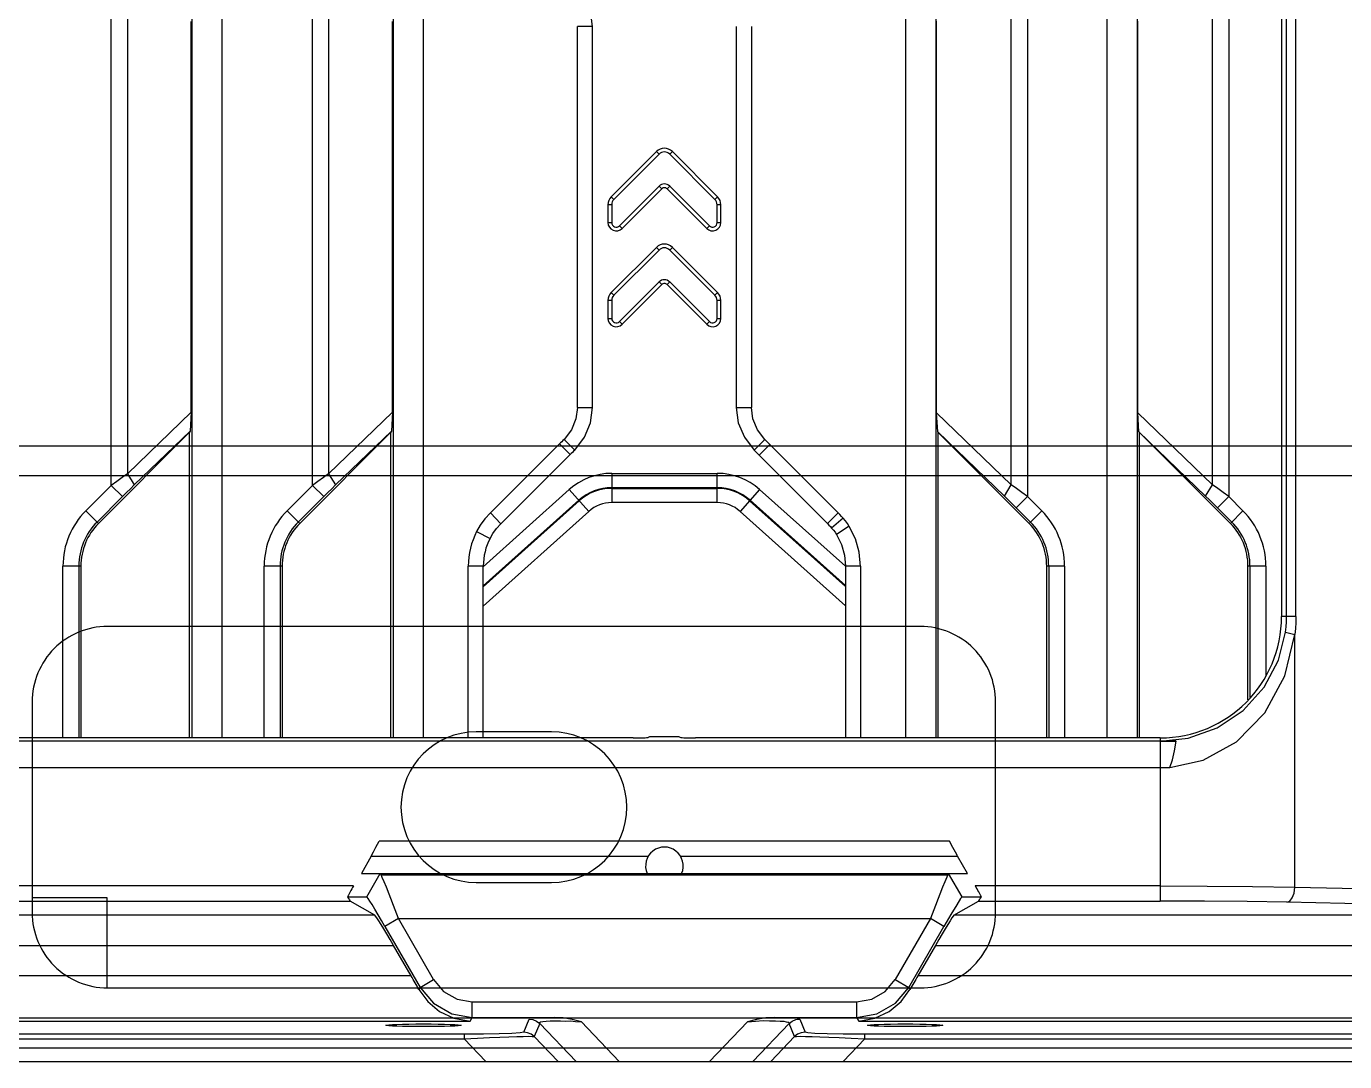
# Model space of a CAD drawing. Header units: millimetres. Extents: x -3132 to 28633, y 682 to 5849.
# Drawn here: x 24643.5 to 24731.1, y 2085.7 to 2154.5 of the extents above; entities that cross this region are included whole.
import ezdxf

# ---------------------------------------------------------------- set-up
doc = ezdxf.new("R2010")
doc.units = ezdxf.units.MM
doc.layers.add('02___PRT_ALL_AXES', color=7, linetype='Continuous')

# ---------------------------------------------------------------- blocks, each defined once
blk = doc.blocks.new('rtjg')
at = {"linetype": 'Continuous'}
for p, q in [((18334.988, 2008.896), (18334.988, 1785.309)), ((18348.358, 2008.896), (18348.358, 1785.309)), ((18332.995, 2007.989), (18332.995, 1785.309)), ((18346.365, 2007.989), (18346.365, 1785.309)), ((18380.42, 1785.309), (18380.42, 1985.657)), ((18406.337, 1793.376), (18406.337, 1985.727)), ((18382.417, 1983.66), (18382.417, 1785.309)), ((18393.79, 1785.309), (18393.79, 1972.287)), ((18395.787, 1970.29), (18395.787, 1785.309)), ((18405.72, 1793.376), (18405.72, 1965.125)), ((18405.389, 1958.627), (18405.389, 1793.376)), ((18388.503, 1838.488), (18388.503, 1801.344)), ((18401.873, 1838.488), (18401.873, 1801.344)), ((18327.642, 1802.082), (18327.642, 1837.75)), ((18341.012, 1802.082), (18341.012, 1837.75)), ((18387.434, 1802.117), (18387.434, 1837.715)), ((18400.804, 1802.117), (18400.804, 1837.715)), ((18328.711, 1836.977), (18328.711, 1802.855)), ((18342.081, 1836.977), (18342.081, 1802.855)), ((18382.473, 1806.908), (18382.473, 1832.924)), ((18395.843, 1806.908), (18395.843, 1832.924)), ((18332.952, 1806.95), (18332.952, 1832.882)), ((18346.322, 1806.95), (18346.322, 1832.882)), ((18359.612, 1832.567), (18358.612, 1832.567)), ((18358.612, 1807.263), (18358.612, 1832.567)), ((18359.612, 1807.264), (18359.612, 1832.568)), ((18369.164, 1832.568), (18369.164, 1807.264)), ((18370.164, 1832.569), (18370.163, 1807.265)), ((18363.859, 1824.254), (18360.859, 1821.254)), ((18364.035, 1824.077), (18363.859, 1824.254)), ((18364.919, 1824.254), (18364.742, 1824.077)), ((18367.919, 1821.254), (18364.919, 1824.254)), ((18361.035, 1821.077), (18364.035, 1824.077)), ((18364.742, 1824.077), (18367.742, 1821.077)), ((18364.035, 1821.956), (18361.401, 1819.322)), ((18361.578, 1819.145), (18364.212, 1821.779)), ((18364.212, 1821.779), (18364.035, 1821.956)), ((18364.742, 1821.956), (18364.566, 1821.779)), ((18364.566, 1821.779), (18367.2, 1819.145)), ((18367.377, 1819.322), (18364.742, 1821.956)), ((18360.889, 1820.724), (18360.639, 1820.724)), ((18360.639, 1820.724), (18360.639, 1819.534)), ((18360.859, 1821.254), (18361.035, 1821.077)), ((18360.889, 1820.724), (18360.889, 1819.534)), ((18367.742, 1821.077), (18367.919, 1821.254)), ((18368.139, 1820.724), (18367.889, 1820.724)), ((18367.889, 1819.534), (18367.889, 1820.724)), ((18368.139, 1819.534), (18368.139, 1820.724)), ((18360.639, 1819.534), (18360.889, 1819.534)), ((18361.401, 1819.322), (18361.578, 1819.145)), ((18367.2, 1819.145), (18367.377, 1819.322)), ((18367.889, 1819.534), (18368.139, 1819.534)), ((18363.859, 1817.89), (18360.859, 1814.89)), ((18361.035, 1814.713), (18364.035, 1817.713)), ((18364.035, 1817.713), (18363.859, 1817.89)), ((18364.919, 1817.89), (18364.742, 1817.713)), ((18364.742, 1817.713), (18367.742, 1814.713)), ((18367.919, 1814.89), (18364.919, 1817.89)), ((18364.035, 1815.592), (18361.401, 1812.958)), ((18361.578, 1812.781), (18364.212, 1815.415)), ((18364.212, 1815.415), (18364.035, 1815.592)), ((18364.742, 1815.592), (18364.566, 1815.415)), ((18364.566, 1815.415), (18367.2, 1812.781)), ((18367.377, 1812.958), (18364.742, 1815.592)), ((18360.859, 1814.89), (18361.035, 1814.713)), ((18367.742, 1814.713), (18367.919, 1814.89)), ((18360.889, 1814.36), (18360.639, 1814.36)), ((18360.639, 1814.36), (18360.639, 1813.17)), ((18360.889, 1814.36), (18360.889, 1813.17)), ((18368.139, 1814.36), (18367.889, 1814.36)), ((18367.889, 1813.17), (18367.889, 1814.36)), ((18368.139, 1813.17), (18368.139, 1814.36)), ((18360.639, 1813.17), (18360.889, 1813.17)), ((18361.401, 1812.958), (18361.578, 1812.781)), ((18367.2, 1812.781), (18367.377, 1812.958)), ((18367.889, 1813.17), (18368.139, 1813.17)), ((18332.952, 1806.95), (18328.711, 1802.855)), ((18332.952, 1806.95), (18332.884, 1805.693)), ((18346.322, 1806.95), (18342.081, 1802.855)), ((18346.322, 1806.95), (18346.254, 1805.693)), ((18358.612, 1807.263), (18359.612, 1807.263)), ((18369.163, 1807.265), (18370.163, 1807.265)), ((18387.434, 1802.117), (18382.473, 1806.908)), ((18382.542, 1805.644), (18382.473, 1806.908)), ((18400.804, 1802.117), (18395.843, 1806.908)), ((18395.912, 1805.644), (18395.843, 1806.908)), ((18326.795, 1799.554), (18332.849, 1805.609)), ((18329.174, 1802.11), (18332.884, 1805.693)), ((18332.884, 1805.693), (18332.849, 1805.609)), ((18332.849, 1785.309), (18332.849, 1805.609)), ((18340.165, 1799.554), (18346.219, 1805.609)), ((18342.544, 1802.11), (18346.254, 1805.693)), ((18346.254, 1805.693), (18346.219, 1805.609)), ((18346.219, 1785.309), (18346.219, 1805.609)), ((18357.722, 1805.132), (18358.43, 1804.426)), ((18371.059, 1805.125), (18370.351, 1804.419)), ((18382.542, 1805.63), (18382.559, 1805.63)), ((18382.545, 1805.647), (18386.972, 1801.372)), ((18382.559, 1805.63), (18382.559, 1785.309)), ((18382.559, 1805.616), (18388.613, 1799.554)), ((18395.912, 1805.63), (18395.929, 1805.63)), ((18395.915, 1805.647), (18400.342, 1801.372)), ((18395.929, 1805.63), (18395.929, 1785.309)), ((18395.929, 1805.616), (18401.983, 1799.554)), ((18357.418, 1804.831), (18352.825, 1800.25)), ((18353.526, 1799.537), (18358.124, 1804.123)), ((18358.124, 1804.123), (18357.418, 1804.831)), ((18371.385, 1804.801), (18370.678, 1804.094)), ((18370.678, 1804.094), (18375.232, 1799.54)), ((18375.928, 1800.258), (18371.385, 1804.801)), ((18328.711, 1802.855), (18329.174, 1802.11)), ((18342.081, 1802.855), (18342.544, 1802.11)), ((18360.888, 1802.878), (18367.897, 1802.878)), ((18360.888, 1802.878), (18360.888, 1800.936)), ((18367.897, 1800.936), (18367.897, 1802.878)), ((18327.642, 1802.082), (18325.955, 1800.394)), ((18328.387, 1801.337), (18327.642, 1802.082)), ((18341.012, 1802.082), (18339.325, 1800.394)), ((18341.757, 1801.337), (18341.012, 1802.082)), ((18358.069, 1801.799), (18352.359, 1796.675)), ((18359.366, 1800.354), (18358.069, 1801.799)), ((18367.897, 1801.929), (18360.888, 1801.929)), ((18360.888, 1801.885), (18367.897, 1801.885)), ((18370.711, 1801.803), (18369.416, 1800.356)), ((18376.419, 1796.706), (18370.711, 1801.803)), ((18386.972, 1801.372), (18387.434, 1802.117)), ((18400.342, 1801.372), (18400.804, 1802.117)), ((18328.387, 1801.337), (18326.7, 1799.649)), ((18341.757, 1801.337), (18340.07, 1799.649)), ((18358.703, 1801.093), (18352.359, 1795.401)), ((18352.359, 1795.341), (18358.732, 1801.06)), ((18367.897, 1800.936), (18360.888, 1800.936)), ((18370.049, 1801.063), (18376.419, 1795.365)), ((18376.419, 1795.424), (18370.078, 1801.096)), ((18388.503, 1801.344), (18387.758, 1800.599)), ((18387.758, 1800.599), (18388.708, 1799.649)), ((18389.453, 1800.394), (18388.503, 1801.344)), ((18401.873, 1801.344), (18401.128, 1800.599)), ((18401.128, 1800.599), (18402.078, 1799.649)), ((18402.823, 1800.394), (18401.873, 1801.344)), ((18325.955, 1800.394), (18326.795, 1799.554)), ((18339.325, 1800.394), (18340.165, 1799.554)), ((18352.359, 1794.067), (18359.366, 1800.354)), ((18352.825, 1800.25), (18353.526, 1799.537)), ((18369.416, 1800.356), (18376.419, 1794.092)), ((18375.928, 1800.258), (18375.232, 1799.54)), ((18376.265, 1799.894), (18375.499, 1799.251)), ((18388.613, 1799.554), (18389.453, 1800.394)), ((18401.983, 1799.554), (18402.823, 1800.394)), ((18351.914, 1799.016), (18352.806, 1798.563)), ((18376.665, 1799.363), (18375.821, 1798.826)), ((18325.623, 1796.726), (18324.435, 1796.726)), ((18324.435, 1785.309), (18324.435, 1796.726)), ((18325.489, 1796.726), (18325.489, 1785.309)), ((18325.623, 1796.726), (18325.623, 1785.309)), ((18338.993, 1796.726), (18337.805, 1796.726)), ((18337.805, 1785.309), (18337.805, 1796.726)), ((18338.859, 1796.726), (18338.859, 1785.309)), ((18338.993, 1796.726), (18338.993, 1785.309)), ((18352.359, 1796.726), (18351.359, 1796.726)), ((18351.359, 1785.309), (18351.359, 1796.726)), ((18352.359, 1785.309), (18352.359, 1796.726)), ((18377.419, 1796.722), (18376.419, 1796.706)), ((18376.419, 1796.705), (18376.419, 1785.309)), ((18377.419, 1796.722), (18377.419, 1785.309)), ((18390.973, 1796.726), (18389.785, 1796.726)), ((18389.785, 1785.309), (18389.785, 1796.726)), ((18389.919, 1796.726), (18389.919, 1785.309)), ((18390.973, 1796.726), (18390.973, 1785.309)), ((18404.343, 1796.726), (18403.155, 1796.726)), ((18403.155, 1787.839), (18403.155, 1796.726)), ((18403.289, 1796.726), (18403.289, 1788.014)), ((18404.343, 1796.726), (18404.343, 1789.427)), ((18406.337, 1793.376), (18405.389, 1793.376)), ((18405.654, 1792.337), (18406.266, 1792.181)), ((18406.266, 1775.391), (18406.266, 1792.181)), ((18362.315, 1785.309), (18296.874, 1785.309)), ((18397.323, 1785.089), (18313.747, 1785.089)), ((18363.402, 1785.379), (18363.306, 1785.341)), ((18365.376, 1785.379), (18363.402, 1785.379)), ((18365.376, 1785.379), (18365.471, 1785.341)), ((18397.323, 1785.309), (18366.463, 1785.309)), ((18397.323, 1785.309), (18397.323, 1785.092)), ((18398.385, 1785.088), (18397.323, 1785.089)), ((18397.323, 1785.089), (18397.323, 1774.476)), ((18313.747, 1783.335), (18397.323, 1783.335)), ((18397.323, 1783.335), (18397.958, 1783.334)), ((18383.328, 1778.442), (18345.45, 1778.442)), ((18344.915, 1777.447), (18344.257, 1776.309)), ((18344.915, 1777.447), (18363.313, 1777.447)), ((18365.464, 1777.447), (18383.863, 1777.447)), ((18384.52, 1776.309), (18383.863, 1777.447)), ((18344.257, 1776.309), (18384.52, 1776.309)), ((18344.611, 1774.756), (18345.508, 1776.309)), ((18345.558, 1776.212), (18383.22, 1776.212)), ((18383.215, 1776.212), (18383.01, 1775.754)), ((18384.166, 1774.756), (18383.27, 1776.309)), ((18343.735, 1775.475), (18305.887, 1775.475)), ((18397.323, 1775.475), (18385.043, 1775.475)), ((18406.266, 1775.391), (18415.089, 1775.201)), ((18305.887, 1774.476), (18343.521, 1774.476)), ((18343.332, 1774.756), (18344.611, 1774.756)), ((18345.16, 1773.529), (18343.521, 1774.476)), ((18383.618, 1773.529), (18385.257, 1774.476)), ((18384.166, 1774.756), (18385.446, 1774.756)), ((18385.257, 1774.476), (18397.323, 1774.476)), ((18414.805, 1774.196), (18405.74, 1774.392)), ((18345.16, 1773.529), (18281.291, 1773.529)), ((18346.721, 1773.309), (18346.494, 1773.884)), ((18595.16, 1773.529), (18383.618, 1773.529)), ((18346.721, 1773.309), (18345.825, 1772.792)), ((18345.825, 1772.792), (18348.162, 1768.743)), ((18346.721, 1773.309), (18382.057, 1773.309)), ((18349.058, 1769.261), (18346.721, 1773.309)), ((18382.057, 1773.309), (18379.719, 1769.261)), ((18380.616, 1768.743), (18382.953, 1772.792)), ((18382.953, 1772.792), (18382.057, 1773.309)), ((18279.193, 1771.53), (18346.392, 1771.53)), ((18347.563, 1769.502), (18346.392, 1771.53)), ((18382.386, 1771.53), (18381.215, 1769.502)), ((18382.386, 1771.53), (18596.392, 1771.53)), ((18347.563, 1769.502), (18277.165, 1769.502)), ((18348.162, 1768.743), (18349.058, 1769.261)), ((18379.719, 1769.261), (18380.616, 1768.743)), ((18597.563, 1769.502), (18381.215, 1769.502)), ((18348.162, 1768.743), (18348.079, 1768.599)), ((18380.699, 1768.599), (18380.616, 1768.743)), ((18351.624, 1767.779), (18377.154, 1767.779)), ((18351.624, 1766.744), (18351.624, 1767.779)), ((18377.154, 1767.779), (18377.154, 1766.744)), ((18277.165, 1766.504), (18351.485, 1766.504)), ((18351.485, 1766.504), (18351.624, 1766.744)), ((18351.624, 1766.744), (18357.072, 1766.744)), ((18355.039, 1765.764), (18355.401, 1766.637)), ((18356.107, 1766.344), (18355.746, 1765.472)), ((18358.521, 1763.809), (18356.107, 1766.344)), ((18358.875, 1766.454), (18361.394, 1763.809)), ((18367.384, 1763.809), (18369.902, 1766.454)), ((18372.671, 1766.344), (18370.257, 1763.809)), ((18371.705, 1766.744), (18377.154, 1766.744)), ((18373.032, 1765.472), (18372.671, 1766.344)), ((18373.377, 1766.637), (18373.739, 1765.764)), ((18377.154, 1766.744), (18377.293, 1766.504)), ((18377.293, 1766.504), (18601.485, 1766.504)), ((18351.077, 1765.623), (18267.117, 1765.623)), ((18351.077, 1765.623), (18351.077, 1765.331)), ((18355.746, 1765.472), (18357.326, 1763.809)), ((18371.452, 1763.809), (18373.032, 1765.472)), ((18601.077, 1765.623), (18377.701, 1765.623)), ((18377.701, 1765.331), (18377.701, 1765.623)), ((18267.117, 1765.331), (18351.077, 1765.331)), ((18352.523, 1763.809), (18351.077, 1765.331)), ((18377.701, 1765.331), (18376.254, 1763.809)), ((18377.701, 1765.331), (18601.077, 1765.331)), ((18239.389, 1763.809), (18739.389, 1763.809))]:
    blk.add_line(p, q, dxfattribs=at)
for points in [[(18359.612, 1832.568), (18359.477, 1833.59), (18359.077, 1834.556), (18358.424, 1835.411)], [(18358.612, 1807.264), (18358.511, 1806.501), (18358.212, 1805.778), (18357.722, 1805.132)], [(18358.43, 1804.426), (18359.079, 1805.279), (18359.477, 1806.244), (18359.612, 1807.264)], [(18369.164, 1807.264), (18369.299, 1806.242), (18369.698, 1805.275), (18370.351, 1804.419)], [(18371.059, 1805.125), (18370.565, 1805.774), (18370.265, 1806.5), (18370.164, 1807.264)], [(18328.711, 1802.855), (18328.361, 1802.605), (18328.004, 1802.347), (18327.642, 1802.082)], [(18342.081, 1802.855), (18341.731, 1802.605), (18341.374, 1802.347), (18341.012, 1802.082)], [(18328.387, 1801.337), (18328.657, 1801.605), (18328.919, 1801.862), (18329.174, 1802.11)], [(18341.757, 1801.337), (18342.027, 1801.605), (18342.289, 1801.862), (18342.544, 1802.11)], [(18386.972, 1801.372), (18387.226, 1801.125), (18387.489, 1800.867), (18387.758, 1800.599)], [(18388.503, 1801.344), (18388.141, 1801.609), (18387.784, 1801.867), (18387.434, 1802.117)], [(18400.342, 1801.372), (18400.596, 1801.125), (18400.859, 1800.867), (18401.128, 1800.599)], [(18401.873, 1801.344), (18401.511, 1801.609), (18401.154, 1801.867), (18400.804, 1802.117)], [(18352.825, 1800.25), (18352.461, 1799.853), (18352.157, 1799.438), (18351.914, 1799.015)], [(18376.265, 1799.894), (18376.155, 1800.021), (18376.043, 1800.142), (18375.928, 1800.258)], [(18376.67, 1799.356), (18376.542, 1799.541), (18376.409, 1799.717), (18376.265, 1799.894)], [(18352.806, 1798.563), (18352.997, 1798.896), (18353.237, 1799.222), (18353.526, 1799.537)], [(18375.232, 1799.54), (18375.322, 1799.448), (18375.412, 1799.352), (18375.499, 1799.251)], [(18375.499, 1799.251), (18375.617, 1799.107), (18375.722, 1798.969), (18375.82, 1798.825)], [(18375.82, 1798.825), (18376.156, 1798.148), (18376.355, 1797.436), (18376.419, 1796.706)], [(18377.419, 1796.703), (18377.334, 1797.637), (18377.081, 1798.529), (18376.67, 1799.356)], [(18405.654, 1792.337), (18405.69, 1792.682), (18405.713, 1793.029), (18405.72, 1793.376)], [(18406.337, 1793.376), (18406.329, 1792.976), (18406.305, 1792.578), (18406.266, 1792.181)], [(18397.323, 1785.092), (18399.176, 1785.297), (18401.105, 1785.981), (18402.846, 1787.14), (18404.234, 1788.675), (18405.185, 1790.469), (18405.654, 1792.337)], [(18397.958, 1783.334), (18400.174, 1783.826), (18402.392, 1785.055), (18404.276, 1786.978), (18405.605, 1789.426), (18406.266, 1792.181)], [(18397.323, 1785.092), (18397.674, 1785.092), (18398.029, 1785.091), (18398.385, 1785.088)], [(18397.957, 1783.335), (18398.13, 1783.864), (18398.268, 1784.443), (18398.385, 1785.088)], [(18344.905, 1777.43), (18344.95, 1777.537), (18345.056, 1777.741), (18345.227, 1778.05), (18345.45, 1778.442)], [(18383.865, 1777.442), (18383.835, 1777.521), (18383.732, 1777.722), (18383.558, 1778.038), (18383.328, 1778.442)], [(18345.542, 1776.309), (18345.541, 1776.274), (18345.546, 1776.242), (18345.558, 1776.212)], [(18346.494, 1773.884), (18346.094, 1774.942), (18345.92, 1775.387), (18345.768, 1775.754), (18345.645, 1776.03), (18345.563, 1776.212)], [(18383.22, 1776.212), (18383.231, 1776.242), (18383.237, 1776.274), (18383.236, 1776.309)], [(18383.01, 1775.754), (18382.858, 1775.387), (18382.684, 1774.942)], [(18397.323, 1775.475), (18400.444, 1775.465), (18403.459, 1775.437), (18406.266, 1775.391)], [(18405.74, 1774.392), (18405.934, 1774.474), (18406.1, 1774.684), (18406.219, 1775.005), (18406.266, 1775.391)], [(18345.825, 1772.792), (18345.599, 1773.18), (18345.369, 1773.57), (18345.153, 1773.93), (18344.964, 1774.238), (18344.814, 1774.476), (18344.705, 1774.641), (18344.638, 1774.733), (18344.611, 1774.756)], [(18382.684, 1774.942), (18382.283, 1773.884), (18382.057, 1773.309)], [(18384.166, 1774.756), (18384.068, 1774.633), (18383.807, 1774.227), (18383.417, 1773.583), (18382.953, 1772.792)], [(18405.74, 1774.392), (18403.098, 1774.438), (18400.26, 1774.466), (18397.323, 1774.476)], [(18349.058, 1769.261), (18349.718, 1768.474), (18350.613, 1767.957), (18351.624, 1767.779)], [(18377.154, 1767.779), (18378.164, 1767.957), (18379.06, 1768.474), (18379.719, 1769.261)], [(18348.079, 1768.599), (18348.669, 1767.795), (18349.455, 1767.14), (18350.406, 1766.69), (18351.485, 1766.504)], [(18348.162, 1768.743), (18349.04, 1767.693), (18350.274, 1766.98), (18351.624, 1766.744)], [(18377.154, 1766.744), (18378.502, 1766.979), (18379.736, 1767.691), (18380.616, 1768.743)], [(18377.293, 1766.504), (18378.372, 1766.69), (18379.323, 1767.14), (18380.109, 1767.795), (18380.699, 1768.599)], [(18355.401, 1766.637), (18355.658, 1766.603), (18355.899, 1766.504), (18356.107, 1766.344)], [(18356.107, 1766.344), (18356.101, 1766.404), (18356.155, 1766.459), (18356.322, 1766.467), (18356.524, 1766.495), (18356.802, 1766.512), (18357.137, 1766.517), (18357.476, 1766.513), (18357.81, 1766.502), (18358.14, 1766.511), (18358.493, 1766.484), (18358.875, 1766.454)], [(18358.875, 1766.454), (18358.26, 1766.609), (18357.656, 1766.71), (18357.072, 1766.744)], [(18371.705, 1766.744), (18371.122, 1766.71), (18370.517, 1766.609), (18369.902, 1766.454)], [(18369.902, 1766.454), (18370.443, 1766.496), (18370.943, 1766.532), (18371.376, 1766.514), (18371.761, 1766.517), (18372.085, 1766.507), (18372.323, 1766.487), (18372.478, 1766.462), (18372.577, 1766.435), (18372.662, 1766.428), (18372.68, 1766.387), (18372.671, 1766.344)], [(18373.377, 1766.637), (18373.145, 1766.685), (18372.57, 1766.721), (18371.705, 1766.744)], [(18372.671, 1766.344), (18372.877, 1766.502), (18373.117, 1766.602), (18373.377, 1766.637)], [(18355.039, 1765.764), (18354.814, 1765.712), (18354.26, 1765.673), (18353.406, 1765.645), (18352.37, 1765.629), (18351.077, 1765.623)], [(18351.077, 1765.331), (18351.974, 1765.374), (18352.769, 1765.411), (18353.462, 1765.44), (18354.061, 1765.462), (18354.575, 1765.477), (18355.008, 1765.487), (18355.357, 1765.49), (18355.61, 1765.485), (18355.746, 1765.472)], [(18355.746, 1765.472), (18355.54, 1765.63), (18355.299, 1765.73), (18355.039, 1765.764)], [(18373.739, 1765.764), (18373.481, 1765.731), (18373.24, 1765.631), (18373.032, 1765.472)], [(18373.032, 1765.472), (18373.166, 1765.485), (18373.418, 1765.49), (18373.766, 1765.487), (18374.198, 1765.477), (18374.712, 1765.462), (18375.31, 1765.44), (18376.002, 1765.411), (18376.798, 1765.375), (18377.701, 1765.331)], [(18377.701, 1765.623), (18376.274, 1765.63), (18375.194, 1765.65), (18374.39, 1765.68), (18373.922, 1765.717), (18373.739, 1765.764)]]:
    blk.add_lwpolyline(points, dxfattribs=at)
for centre, radius, start, end in [((18364.389, 1823.724), 0.75, 45.00003, 134.99998), ((18364.389, 1823.724), 0.5, 45.00003, 134.99998), ((18364.389, 1821.602), 0.5, 44.99999, 134.99998), ((18364.389, 1821.602), 0.25, 44.99997, 134.99998), ((18361.389, 1820.724), 0.75, 135, 179.99995), ((18361.389, 1820.724), 0.5, 135, 179.99996), ((18367.389, 1820.724), 0.5, 0, 44.99999), ((18367.389, 1820.724), 0.75, 0, 44.99999), ((18361.189, 1819.534), 0.55, 180.00003, 315), ((18361.189, 1819.534), 0.3, 180.00003, 315), ((18367.589, 1819.534), 0.55, 225.00011, 0), ((18367.589, 1819.534), 0.3, 225.00006, 0), ((18364.389, 1817.36), 0.75, 45.00003, 134.99998), ((18364.389, 1817.36), 0.5, 45.00003, 134.99998), ((18364.389, 1815.238), 0.5, 44.99999, 134.99998), ((18364.389, 1815.238), 0.25, 44.99997, 134.99998), ((18361.389, 1814.36), 0.75, 135, 179.99995), ((18361.389, 1814.36), 0.5, 135, 179.99996), ((18367.389, 1814.36), 0.5, 0, 44.99999), ((18367.389, 1814.36), 0.75, 0, 44.99999), ((18361.189, 1813.17), 0.55, 180.00003, 315), ((18361.189, 1813.17), 0.3, 180.00003, 315), ((18367.589, 1813.17), 0.55, 225.00011, 0), ((18367.589, 1813.17), 0.3, 225.00006, 0), ((18413.686, 1748.415), 79.68, 134.61731, 134.92528), ((18314.869, 1748.286), 79.925, 44.99933, 45.3289), ((18413.686, 1748.415), 78.68, 134.61137, 134.92528), ((18314.869, 1748.286), 78.925, 44.99933, 45.33387), ((18360.888, 1798.657), 4.221, 90, 131.89966), ((18367.897, 1798.657), 4.221, 48.18708, 90), ((18360.888, 1798.657), 3.272, 90, 131.89966), ((18360.888, 1798.657), 3.228, 90, 131.89966), ((18367.897, 1798.657), 3.272, 48.18708, 90), ((18367.897, 1798.657), 3.228, 48.18708, 90), ((18360.888, 1798.657), 2.279, 90, 131.89966), ((18367.897, 1798.657), 2.279, 48.18708, 90), ((18329.623, 1796.726), 5.188, 135, 180), ((18329.623, 1796.726), 4.134, 135, 180), ((18342.993, 1796.726), 5.188, 135, 180), ((18342.993, 1796.726), 4.134, 135, 180), ((18385.785, 1796.726), 4.134, 0, 44.99999), ((18385.785, 1796.726), 5.188, 0.00001, 44.99999), ((18399.155, 1796.726), 4.134, 0, 44.99999), ((18399.155, 1796.726), 5.188, 0.00001, 44.99999), ((18329.623, 1796.726), 4, 135, 180), ((18342.993, 1796.726), 4, 135, 180), ((18356.359, 1796.726), 5, 152.7532, 180), ((18385.785, 1796.726), 4, 0, 45), ((18399.155, 1796.726), 4, 0, 45), ((18356.359, 1796.726), 4, 152.65263, 179.99999), ((18397.323, 1793.376), 8.066, 270, 0), ((18364.389, 1776.809), 1.25, 336.42182, 203.57818)]:
    blk.add_arc(centre, radius, start, end, dxfattribs=at)
for centre, major_axis, ratio, start_param, end_param in [((18362.315, 1785.344), (0.996, 0), 0.034921, -1.570796, -0.087266), ((18366.463, 1785.344), (0.996, 0), 0.034921, -3.054326, -1.570796), ((18343.775, 1775.475), (0.579, 1), 0.030215, -4.694904, -3.893281), ((18385.003, 1775.475), (-0.579, 1), 0.030215, -2.389905, -1.588282), ((18342.945, 1775.475), (-0.578, 1), 0.030233, -3.92824, -3.193974), ((18385.833, 1775.475), (0.578, 1), 0.030233, -3.089211, -2.354945), ((18346.311, 1771.53), (-1.156, 2), 0.030233, -1.588271, -0.052381), ((18382.467, 1771.53), (1.156, 2), 0.030233, 0.052381, 1.588271), ((18347.442, 1769.502), (-1.734, 3), 0.030233, -1.894063, -1.588271), ((18381.336, 1769.502), (1.734, 3), 0.030233, -4.694914, -4.389123)]:
    blk.add_ellipse(centre, major_axis=major_axis, ratio=ratio, start_param=start_param, end_param=end_param, dxfattribs=at)
for centre in [(18348.389, 1766.224), (18380.389, 1766.224)]:
    blk.add_ellipse(centre, major_axis=(2.5, 0), ratio=0.034921, dxfattribs=at)
blk = doc.blocks.new('*U107')
blk.add_blockref('rtjg', (-18489.389, -2267.309))
blk = doc.blocks.new('*U108')
at = {"color": 0, "linetype": 'ByBlock', "lineweight": -2, "transparency": 16777216}
blk.add_blockref('*U107', (1500, 0), dxfattribs=at)
blk = doc.blocks.new('hfnv')
at = {"color": 114, "linetype": 'Continuous', "true_color": 0x139b48}
for p, q in [((20332.576, 6547.585), (20749.376, 6547.585)), ((20749.376, 6545.585), (20332.576, 6545.585)), ((20332.576, 6509.585), (20749.376, 6509.585)), ((20749.376, 6507.585), (20332.576, 6507.585))]:
    blk.add_line(p, q, dxfattribs=at)
for points in [[(20432.976, 6535.585), (20378.976, 6535.585, 0.414214), (20373.976, 6530.585), (20373.976, 6516.585, 0.414214), (20378.976, 6511.585), (20432.976, 6511.585, 0.414214), (20437.976, 6516.585), (20437.976, 6530.585, 0.414214)], [(20408.476, 6518.585, 1), (20408.476, 6528.585), (20403.476, 6528.585, 1), (20403.476, 6518.585)]]:
    blk.add_lwpolyline(points, format="xyb", close=True, dxfattribs=at)
at = {"layer": '02___PRT_ALL_AXES', "color": 114, "linetype": 'Continuous', "true_color": 0x139b48}
blk.add_lwpolyline([(20373.976, 6517.585), (20378.926, 6517.585), (20378.926, 6511.593)], dxfattribs=at)
blk = doc.blocks.new('*U116')
blk.add_blockref('hfnv', (-20547.976, -7013.085))
blk = doc.blocks.new('*U117')
at = {"color": 0, "linetype": 'ByBlock', "lineweight": -2, "transparency": 16777216}
blk.add_blockref('*U116', (1500, 0), dxfattribs=at)

msp = doc.modelspace()

# ---------------------------------------------------------------- block references
for name, p in [('*U117', (23317.901, 2592.128)), ('*U108', (23310.901, 2589.228))]:
    msp.add_blockref(name, p)

doc.saveas('drawing.dxf')
